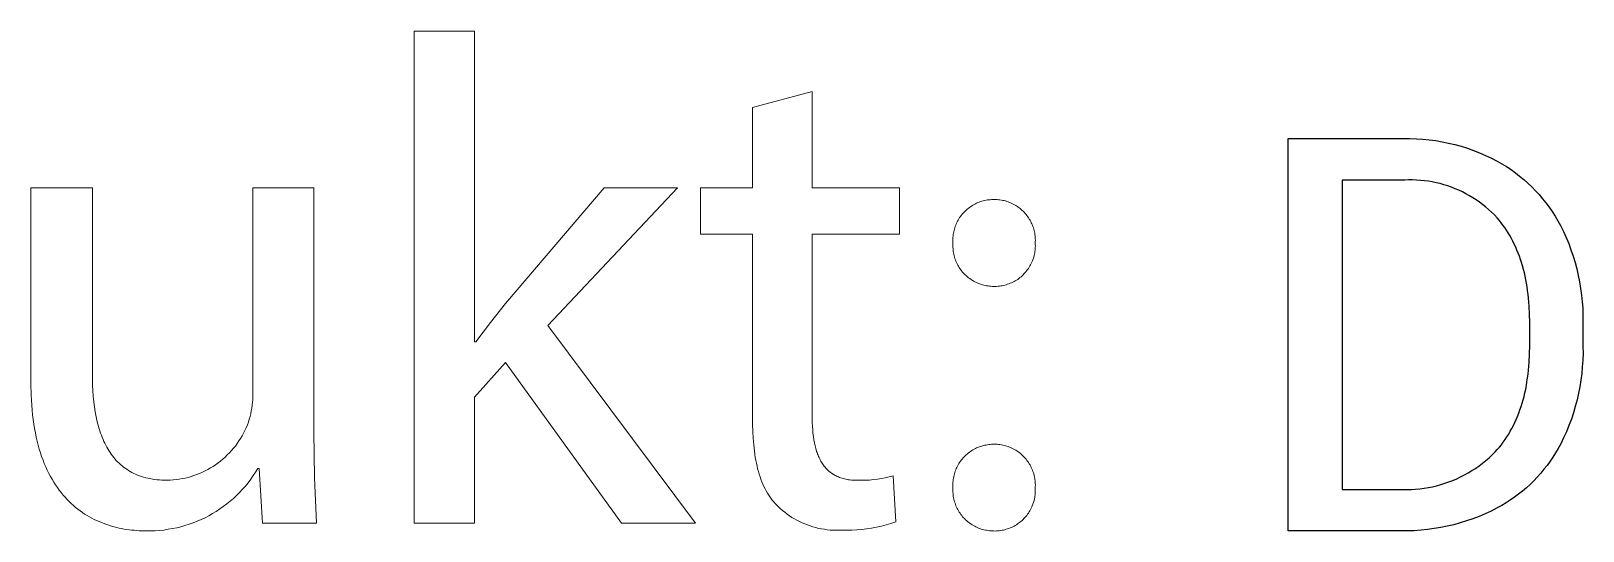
# Model space of a CAD drawing. Header units: millimetres. Extents: x -1421 to 3505, y -683 to 2759.
# Drawn here: x 1786.9 to 1897.4, y -466.5 to -430.9 of the extents above; entities that cross this region are included whole.
import ezdxf

# ---------------------------------------------------------------- set-up
doc = ezdxf.new("R2010")
doc.units = ezdxf.units.MM
doc.header["$MEASUREMENT"] = 0
doc.layers.add('Domyslna', color=7, linetype='Continuous', true_color=0x000000)
doc.layers.add('Domyślny', color=7, linetype='Continuous', true_color=0x000000)

msp = doc.modelspace()

# ---------------------------------------------------------------- linework, layer by layer
at = {"layer": 'Domyslna'}
for p, q in [((1876.42, -466.52), (1876.42, -438.6)), ((1876.42, -438.6), (1884.61, -438.6)), ((1884.61, -438.6), (1885.07, -438.6)), ((1885.07, -438.6), (1885.54, -438.61)), ((1885.54, -438.61), (1886, -438.64)), ((1886, -438.64), (1886.46, -438.69)), ((1886.46, -438.69), (1886.92, -438.75)), ((1886.92, -438.75), (1887.38, -438.83)), ((1887.38, -438.83), (1887.83, -438.92)), ((1887.83, -438.92), (1888.28, -439.03)), ((1888.28, -439.03), (1888.73, -439.15)), ((1888.73, -439.15), (1889.17, -439.29)), ((1889.17, -439.29), (1889.61, -439.45)), ((1889.61, -439.45), (1890.04, -439.62)), ((1890.04, -439.62), (1890.47, -439.8)), ((1890.47, -439.8), (1890.89, -440)), ((1890.89, -440), (1891.3, -440.21)), ((1891.3, -440.21), (1891.63, -440.4)), ((1891.63, -440.4), (1891.96, -440.6)), ((1891.96, -440.6), (1892.28, -440.81)), ((1880.25, -441.56), (1880.25, -463.57)), ((1884.71, -441.56), (1880.25, -441.56)), ((1884.99, -441.55), (1884.71, -441.56)), ((1885.27, -441.55), (1884.99, -441.55)), ((1885.55, -441.56), (1885.27, -441.55)), ((1885.84, -441.58), (1885.55, -441.56)), ((1886.12, -441.61), (1885.84, -441.58)), ((1886.4, -441.64), (1886.12, -441.61)), ((1886.67, -441.69), (1886.4, -441.64)), ((1886.95, -441.75), (1886.67, -441.69)), ((1887.23, -441.81), (1886.95, -441.75)), ((1887.5, -441.89), (1887.23, -441.81)), ((1892.28, -440.81), (1892.59, -441.04)), ((1892.59, -441.04), (1892.89, -441.27)), ((1892.89, -441.27), (1893.18, -441.52)), ((1893.18, -441.52), (1893.47, -441.77)), ((1893.47, -441.77), (1893.75, -442.03)), ((1887.77, -441.97), (1887.5, -441.89)), ((1888.03, -442.07), (1887.77, -441.97)), ((1888.3, -442.17), (1888.03, -442.07)), ((1888.56, -442.28), (1888.3, -442.17)), ((1888.81, -442.4), (1888.56, -442.28)), ((1889.06, -442.53), (1888.81, -442.4)), ((1889.31, -442.67), (1889.06, -442.53)), ((1889.55, -442.81), (1889.31, -442.67)), ((1889.79, -442.97), (1889.55, -442.81)), ((1893.75, -442.03), (1894.02, -442.31)), ((1894.02, -442.31), (1894.27, -442.59)), ((1894.27, -442.59), (1894.52, -442.88)), ((1894.52, -442.88), (1894.76, -443.18)), ((1890.02, -443.13), (1889.79, -442.97)), ((1890.25, -443.3), (1890.02, -443.13)), ((1890.47, -443.47), (1890.25, -443.3)), ((1890.68, -443.66), (1890.47, -443.47)), ((1890.89, -443.85), (1890.68, -443.66)), ((1891.09, -444.04), (1890.89, -443.85)), ((1891.29, -444.25), (1891.09, -444.04)), ((1894.76, -443.18), (1894.99, -443.49)), ((1894.99, -443.49), (1895.21, -443.8)), ((1895.21, -443.8), (1895.41, -444.13)), ((1891.43, -444.42), (1891.29, -444.25)), ((1891.57, -444.59), (1891.43, -444.42)), ((1891.7, -444.76), (1891.57, -444.59)), ((1891.83, -444.94), (1891.7, -444.76)), ((1891.96, -445.13), (1891.83, -444.94)), ((1892.08, -445.32), (1891.96, -445.13)), ((1895.41, -444.13), (1895.61, -444.46)), ((1895.61, -444.46), (1895.79, -444.79)), ((1895.79, -444.79), (1896, -445.22)), ((1892.19, -445.51), (1892.08, -445.32)), ((1892.3, -445.71), (1892.19, -445.51)), ((1892.41, -445.91), (1892.3, -445.71)), ((1892.51, -446.11), (1892.41, -445.91)), ((1892.61, -446.32), (1892.51, -446.11)), ((1896, -445.22), (1896.19, -445.65)), ((1896.19, -445.65), (1896.38, -446.08)), ((1896.38, -446.08), (1896.54, -446.53)), ((1892.7, -446.54), (1892.61, -446.32)), ((1892.79, -446.75), (1892.7, -446.54)), ((1892.87, -446.98), (1892.79, -446.75)), ((1892.95, -447.2), (1892.87, -446.98)), ((1893.03, -447.43), (1892.95, -447.2)), ((1896.54, -446.53), (1896.69, -446.97)), ((1896.69, -446.97), (1896.83, -447.42)), ((1893.1, -447.67), (1893.03, -447.43)), ((1893.16, -447.91), (1893.1, -447.67)), ((1893.23, -448.15), (1893.16, -447.91)), ((1893.28, -448.4), (1893.23, -448.15)), ((1893.33, -448.65), (1893.28, -448.4)), ((1896.83, -447.42), (1896.95, -447.88)), ((1896.95, -447.88), (1897.06, -448.34)), ((1897.06, -448.34), (1897.16, -448.8)), ((1893.38, -448.9), (1893.33, -448.65)), ((1893.42, -449.16), (1893.38, -448.9)), ((1893.46, -449.42), (1893.42, -449.16)), ((1893.5, -449.69), (1893.46, -449.42)), ((1897.16, -448.8), (1897.23, -449.27)), ((1897.23, -449.27), (1897.3, -449.74)), ((1893.53, -449.96), (1893.5, -449.69)), ((1893.57, -450.52), (1893.53, -449.96)), ((1893.6, -451.09), (1893.57, -450.52)), ((1897.3, -449.74), (1897.34, -450.21)), ((1897.34, -450.21), (1897.38, -450.68)), ((1897.38, -450.68), (1897.39, -451.15)), ((1893.61, -451.68), (1893.6, -451.09)), ((1893.61, -453.32), (1893.61, -451.68)), ((1897.39, -451.15), (1897.39, -451.62)), ((1897.39, -451.62), (1897.39, -453.41)), ((1893.57, -454.52), (1893.6, -453.93)), ((1893.6, -453.93), (1893.61, -453.32)), ((1897.4, -453.88), (1897.38, -454.36)), ((1897.39, -453.41), (1897.4, -453.88)), ((1893.49, -455.37), (1893.52, -455.09)), ((1893.52, -455.09), (1893.55, -454.81)), ((1893.55, -454.81), (1893.57, -454.52)), ((1897.35, -454.84), (1897.31, -455.32)), ((1897.38, -454.36), (1897.35, -454.84)), ((1893.32, -456.44), (1893.37, -456.18)), ((1893.37, -456.18), (1893.41, -455.91)), ((1893.41, -455.91), (1893.45, -455.64)), ((1893.45, -455.64), (1893.49, -455.37)), ((1897.25, -455.79), (1897.17, -456.26)), ((1897.31, -455.32), (1897.25, -455.79)), ((1893.07, -457.44), (1893.14, -457.2)), ((1893.14, -457.2), (1893.2, -456.95)), ((1893.2, -456.95), (1893.26, -456.7)), ((1893.26, -456.7), (1893.32, -456.44)), ((1896.98, -457.2), (1896.85, -457.66)), ((1897.08, -456.73), (1896.98, -457.2)), ((1897.17, -456.26), (1897.08, -456.73)), ((1892.65, -458.59), (1892.74, -458.37)), ((1892.74, -458.37), (1892.83, -458.14)), ((1892.83, -458.14), (1892.91, -457.91)), ((1892.91, -457.91), (1892.99, -457.68)), ((1892.99, -457.68), (1893.07, -457.44)), ((1896.72, -458.12), (1896.57, -458.57)), ((1896.85, -457.66), (1896.72, -458.12)), ((1892.11, -459.63), (1892.22, -459.43)), ((1892.22, -459.43), (1892.34, -459.23)), ((1892.34, -459.23), (1892.45, -459.02)), ((1892.45, -459.02), (1892.55, -458.81)), ((1892.55, -458.81), (1892.65, -458.59)), ((1896.22, -459.46), (1896.02, -459.9)), ((1896.4, -459.02), (1896.22, -459.46)), ((1896.57, -458.57), (1896.4, -459.02)), ((1891.3, -460.74), (1891.45, -460.56)), ((1891.45, -460.56), (1891.59, -460.39)), ((1891.59, -460.39), (1891.72, -460.2)), ((1891.72, -460.2), (1891.86, -460.02)), ((1891.86, -460.02), (1891.98, -459.83)), ((1891.98, -459.83), (1892.11, -459.63)), ((1895.81, -460.33), (1895.64, -460.65)), ((1896.02, -459.9), (1895.81, -460.33)), ((1890, -461.9), (1890.24, -461.71)), ((1890.24, -461.71), (1890.48, -461.52)), ((1890.48, -461.52), (1890.71, -461.32)), ((1890.71, -461.32), (1890.93, -461.12)), ((1890.93, -461.12), (1891.15, -460.9)), ((1891.15, -460.9), (1891.3, -460.74)), ((1895.06, -461.57), (1894.84, -461.86)), ((1895.26, -461.27), (1895.06, -461.57)), ((1895.45, -460.96), (1895.26, -461.27)), ((1895.64, -460.65), (1895.45, -460.96)), ((1888.14, -462.93), (1888.42, -462.81)), ((1888.42, -462.81), (1888.69, -462.68)), ((1888.69, -462.68), (1888.96, -462.54)), ((1888.96, -462.54), (1889.23, -462.39)), ((1889.23, -462.39), (1889.49, -462.23)), ((1889.49, -462.23), (1889.75, -462.07)), ((1889.75, -462.07), (1890, -461.9)), ((1894.14, -462.69), (1893.89, -462.95)), ((1894.39, -462.42), (1894.14, -462.69)), ((1894.62, -462.14), (1894.39, -462.42)), ((1894.84, -461.86), (1894.62, -462.14)), ((1880.25, -463.57), (1884.27, -463.57)), ((1884.27, -463.57), (1884.57, -463.58)), ((1884.57, -463.58), (1884.87, -463.58)), ((1884.87, -463.58), (1885.18, -463.57)), ((1885.18, -463.57), (1885.48, -463.55)), ((1885.48, -463.55), (1885.79, -463.52)), ((1885.79, -463.52), (1886.09, -463.48)), ((1886.09, -463.48), (1886.39, -463.44)), ((1886.39, -463.44), (1886.69, -463.38)), ((1886.69, -463.38), (1886.98, -463.31)), ((1886.98, -463.31), (1887.28, -463.23)), ((1887.28, -463.23), (1887.57, -463.13)), ((1887.57, -463.13), (1887.85, -463.03)), ((1887.85, -463.03), (1888.14, -462.93)), ((1892.81, -463.91), (1892.52, -464.13)), ((1893.09, -463.69), (1892.81, -463.91)), ((1893.37, -463.45), (1893.09, -463.69)), ((1893.63, -463.21), (1893.37, -463.45)), ((1893.89, -462.95), (1893.63, -463.21)), ((1891.29, -464.89), (1890.87, -465.11)), ((1891.61, -464.72), (1891.29, -464.89)), ((1891.92, -464.53), (1891.61, -464.72)), ((1892.22, -464.34), (1891.92, -464.53)), ((1892.52, -464.13), (1892.22, -464.34)), ((1888.2, -466.08), (1887.74, -466.19)), ((1888.66, -465.95), (1888.2, -466.08)), ((1889.11, -465.81), (1888.66, -465.95)), ((1889.56, -465.66), (1889.11, -465.81)), ((1890, -465.49), (1889.56, -465.66)), ((1890.43, -465.3), (1890, -465.49)), ((1890.87, -465.11), (1890.43, -465.3)), ((1884.45, -466.52), (1876.42, -466.52)), ((1884.92, -466.52), (1884.45, -466.52)), ((1885.39, -466.51), (1884.92, -466.52)), ((1885.87, -466.47), (1885.39, -466.51)), ((1886.34, -466.42), (1885.87, -466.47)), ((1886.81, -466.36), (1886.34, -466.42)), ((1887.27, -466.28), (1886.81, -466.36)), ((1887.74, -466.19), (1887.27, -466.28))]:
    msp.add_line(p, q, dxfattribs=at)
at = {"layer": 'Domyślny', "color": 18, "lineweight": 15, "true_color": 0x000000}
for p, q in [((1814.2, -465.97), (1814.2, -430.95)), ((1814.2, -430.95), (1818.5, -430.95)), ((1818.5, -430.95), (1818.5, -453.06)), ((1838.28, -436.38), (1842.53, -435.25)), ((1842.53, -435.25), (1842.53, -442.11)), ((1838.28, -442.11), (1838.28, -436.38)), ((1786.93, -456.07), (1786.93, -442.1)), ((1786.93, -442.1), (1791.3, -442.1)), ((1791.3, -442.1), (1791.3, -455.32)), ((1802.73, -456.75), (1802.73, -442.1)), ((1802.73, -442.1), (1807.06, -442.1)), ((1807.06, -442.1), (1807.06, -459.47)), ((1820.71, -450.34), (1827.72, -442.1)), ((1832.95, -442.1), (1823.71, -451.91)), ((1827.72, -442.1), (1832.95, -442.1)), ((1834.59, -445.4), (1834.59, -442.11)), ((1834.59, -442.11), (1838.28, -442.11)), ((1842.53, -442.11), (1848.74, -442.11)), ((1848.74, -442.11), (1848.74, -445.4)), ((1855.1, -442.96), (1855.2, -442.95)), ((1855.2, -442.95), (1855.3, -442.94)), ((1855.3, -442.94), (1855.4, -442.94)), ((1855.4, -442.94), (1855.51, -442.94)), ((1855.51, -442.94), (1855.6, -442.94)), ((1855.6, -442.94), (1855.7, -442.94)), ((1855.7, -442.94), (1855.8, -442.95)), ((1853.15, -444.07), (1853.21, -443.99)), ((1853.21, -443.99), (1853.28, -443.91)), ((1853.28, -443.91), (1853.35, -443.84)), ((1853.35, -443.84), (1853.42, -443.77)), ((1853.42, -443.77), (1853.49, -443.7)), ((1853.49, -443.7), (1853.56, -443.63)), ((1853.56, -443.63), (1853.64, -443.57)), ((1853.64, -443.57), (1853.72, -443.51)), ((1853.72, -443.51), (1853.8, -443.45)), ((1853.8, -443.45), (1853.89, -443.39)), ((1853.89, -443.39), (1853.97, -443.34)), ((1853.97, -443.34), (1854.06, -443.29)), ((1854.06, -443.29), (1854.15, -443.24)), ((1854.15, -443.24), (1854.24, -443.2)), ((1854.24, -443.2), (1854.33, -443.16)), ((1854.33, -443.16), (1854.42, -443.12)), ((1854.42, -443.12), (1854.52, -443.09)), ((1854.52, -443.09), (1854.61, -443.06)), ((1854.61, -443.06), (1854.71, -443.03)), ((1854.71, -443.03), (1854.81, -443.01)), ((1854.81, -443.01), (1854.91, -442.99)), ((1854.91, -442.99), (1855.01, -442.97)), ((1855.01, -442.97), (1855.1, -442.96)), ((1855.8, -442.95), (1855.9, -442.96)), ((1855.9, -442.96), (1856, -442.98)), ((1856, -442.98), (1856.1, -443)), ((1856.1, -443), (1856.19, -443.02)), ((1856.19, -443.02), (1856.29, -443.04)), ((1856.29, -443.04), (1856.39, -443.07)), ((1856.39, -443.07), (1856.48, -443.1)), ((1856.48, -443.1), (1856.57, -443.14)), ((1856.57, -443.14), (1856.66, -443.17)), ((1856.66, -443.17), (1856.75, -443.22)), ((1856.75, -443.22), (1856.84, -443.26)), ((1856.84, -443.26), (1856.93, -443.31)), ((1856.93, -443.31), (1857.02, -443.36)), ((1857.02, -443.36), (1857.1, -443.41)), ((1857.1, -443.41), (1857.18, -443.46)), ((1857.18, -443.46), (1857.26, -443.52)), ((1857.26, -443.52), (1857.34, -443.58)), ((1857.34, -443.58), (1857.42, -443.65)), ((1857.42, -443.65), (1857.49, -443.71)), ((1857.49, -443.71), (1857.56, -443.78)), ((1857.56, -443.78), (1857.63, -443.85)), ((1857.63, -443.85), (1857.7, -443.93)), ((1857.7, -443.93), (1857.76, -444)), ((1857.76, -444), (1857.82, -444.08)), ((1852.61, -445.24), (1852.63, -445.14)), ((1852.63, -445.14), (1852.66, -445.04)), ((1852.66, -445.04), (1852.69, -444.95)), ((1852.69, -444.95), (1852.72, -444.85)), ((1852.72, -444.85), (1852.75, -444.76)), ((1852.75, -444.76), (1852.79, -444.67)), ((1852.79, -444.67), (1852.83, -444.58)), ((1852.83, -444.58), (1852.88, -444.49)), ((1852.88, -444.49), (1852.93, -444.4)), ((1852.93, -444.4), (1852.98, -444.31)), ((1852.98, -444.31), (1853.03, -444.23)), ((1853.03, -444.23), (1853.09, -444.15)), ((1853.09, -444.15), (1853.15, -444.07)), ((1857.82, -444.08), (1857.88, -444.16)), ((1857.88, -444.16), (1857.94, -444.24)), ((1857.94, -444.24), (1857.99, -444.33)), ((1857.99, -444.33), (1858.04, -444.41)), ((1858.04, -444.41), (1858.09, -444.5)), ((1858.09, -444.5), (1858.13, -444.59)), ((1858.13, -444.59), (1858.17, -444.68)), ((1858.17, -444.68), (1858.21, -444.77)), ((1858.21, -444.77), (1858.25, -444.87)), ((1858.25, -444.87), (1858.28, -444.96)), ((1858.28, -444.96), (1858.31, -445.05)), ((1858.31, -445.05), (1858.33, -445.15)), ((1858.33, -445.15), (1858.35, -445.25)), ((1838.28, -445.4), (1834.59, -445.4)), ((1838.28, -458.43), (1838.28, -445.4)), ((1848.74, -445.4), (1842.53, -445.4)), ((1842.53, -445.4), (1842.53, -458.28)), ((1852.55, -445.64), (1852.56, -445.54)), ((1852.55, -445.74), (1852.55, -445.64)), ((1852.55, -445.84), (1852.55, -445.74)), ((1852.55, -445.94), (1852.55, -445.84)), ((1852.55, -446.04), (1852.55, -445.94)), ((1852.55, -446.14), (1852.55, -446.04)), ((1852.55, -446.24), (1852.55, -446.14)), ((1852.55, -446.34), (1852.55, -446.24)), ((1852.56, -445.54), (1852.57, -445.44)), ((1852.57, -445.44), (1852.59, -445.34)), ((1852.59, -445.34), (1852.61, -445.24)), ((1858.35, -445.25), (1858.37, -445.34)), ((1858.37, -445.34), (1858.39, -445.44)), ((1858.39, -445.44), (1858.4, -445.54)), ((1858.4, -445.54), (1858.41, -445.64)), ((1858.41, -445.64), (1858.41, -445.74)), ((1858.41, -445.74), (1858.42, -445.84)), ((1858.42, -445.84), (1858.41, -445.94)), ((1858.41, -445.94), (1858.41, -446.04)), ((1858.41, -446.04), (1858.41, -446.14)), ((1858.41, -446.14), (1858.42, -446.24)), ((1858.42, -446.24), (1858.41, -446.34)), ((1852.56, -446.44), (1852.55, -446.34)), ((1852.56, -446.54), (1852.56, -446.44)), ((1852.58, -446.64), (1852.56, -446.54)), ((1852.59, -446.74), (1852.58, -446.64)), ((1852.61, -446.84), (1852.59, -446.74)), ((1852.64, -446.94), (1852.61, -446.84)), ((1852.66, -447.04), (1852.64, -446.94)), ((1852.69, -447.13), (1852.66, -447.04)), ((1852.73, -447.23), (1852.69, -447.13)), ((1852.76, -447.32), (1852.73, -447.23)), ((1852.8, -447.41), (1852.76, -447.32)), ((1858.21, -447.31), (1858.17, -447.4)), ((1858.24, -447.22), (1858.21, -447.31)), ((1858.28, -447.12), (1858.24, -447.22)), ((1858.3, -447.03), (1858.28, -447.12)), ((1858.33, -446.93), (1858.3, -447.03)), ((1858.35, -446.83), (1858.33, -446.93)), ((1858.37, -446.74), (1858.35, -446.83)), ((1858.39, -446.64), (1858.37, -446.74)), ((1858.4, -446.54), (1858.39, -446.64)), ((1858.41, -446.44), (1858.4, -446.54)), ((1858.41, -446.34), (1858.41, -446.44)), ((1852.85, -447.51), (1852.8, -447.41)), ((1852.89, -447.6), (1852.85, -447.51)), ((1852.94, -447.68), (1852.89, -447.6)), ((1853, -447.77), (1852.94, -447.68)), ((1853.05, -447.85), (1853, -447.77)), ((1853.11, -447.94), (1853.05, -447.85)), ((1853.17, -448.02), (1853.11, -447.94)), ((1853.24, -448.1), (1853.17, -448.02)), ((1853.3, -448.17), (1853.24, -448.1)), ((1853.37, -448.24), (1853.3, -448.17)), ((1853.44, -448.32), (1853.37, -448.24)), ((1853.52, -448.38), (1853.44, -448.32)), ((1853.59, -448.45), (1853.52, -448.38)), ((1853.67, -448.51), (1853.59, -448.45)), ((1857.4, -448.44), (1857.32, -448.5)), ((1857.47, -448.37), (1857.4, -448.44)), ((1857.54, -448.3), (1857.47, -448.37)), ((1857.61, -448.23), (1857.54, -448.3)), ((1857.68, -448.16), (1857.61, -448.23)), ((1857.75, -448.08), (1857.68, -448.16)), ((1857.81, -448), (1857.75, -448.08)), ((1857.87, -447.92), (1857.81, -448)), ((1857.93, -447.84), (1857.87, -447.92)), ((1857.98, -447.76), (1857.93, -447.84)), ((1858.03, -447.67), (1857.98, -447.76)), ((1858.08, -447.58), (1858.03, -447.67)), ((1858.13, -447.5), (1858.08, -447.58)), ((1858.17, -447.4), (1858.13, -447.5)), ((1853.75, -448.57), (1853.67, -448.51)), ((1853.84, -448.63), (1853.75, -448.57)), ((1853.92, -448.69), (1853.84, -448.63)), ((1854.01, -448.74), (1853.92, -448.69)), ((1854.1, -448.79), (1854.01, -448.74)), ((1854.19, -448.83), (1854.1, -448.79)), ((1854.28, -448.87), (1854.19, -448.83)), ((1854.37, -448.91), (1854.28, -448.87)), ((1854.47, -448.95), (1854.37, -448.91)), ((1854.56, -448.98), (1854.47, -448.95)), ((1854.66, -449.01), (1854.56, -448.98)), ((1854.76, -449.04), (1854.66, -449.01)), ((1854.85, -449.06), (1854.76, -449.04)), ((1854.95, -449.08), (1854.85, -449.06)), ((1855.05, -449.09), (1854.95, -449.08)), ((1855.15, -449.11), (1855.05, -449.09)), ((1855.25, -449.11), (1855.15, -449.11)), ((1855.35, -449.12), (1855.25, -449.11)), ((1855.46, -449.12), (1855.35, -449.12)), ((1855.56, -449.12), (1855.46, -449.12)), ((1855.66, -449.12), (1855.56, -449.12)), ((1855.76, -449.11), (1855.66, -449.12)), ((1855.86, -449.1), (1855.76, -449.11)), ((1855.95, -449.09), (1855.86, -449.1)), ((1856.05, -449.07), (1855.95, -449.09)), ((1856.15, -449.05), (1856.05, -449.07)), ((1856.25, -449.03), (1856.15, -449.05)), ((1856.35, -449), (1856.25, -449.03)), ((1856.44, -448.97), (1856.35, -449)), ((1856.54, -448.94), (1856.44, -448.97)), ((1856.63, -448.9), (1856.54, -448.94)), ((1856.72, -448.86), (1856.63, -448.9)), ((1856.81, -448.82), (1856.72, -448.86)), ((1856.9, -448.78), (1856.81, -448.82)), ((1856.99, -448.73), (1856.9, -448.78)), ((1857.07, -448.67), (1856.99, -448.73)), ((1857.16, -448.62), (1857.07, -448.67)), ((1857.24, -448.56), (1857.16, -448.62)), ((1857.32, -448.5), (1857.24, -448.56)), ((1819.63, -451.68), (1820.71, -450.34)), ((1818.6, -453.06), (1819.63, -451.68)), ((1823.71, -451.91), (1834.23, -465.97)), ((1818.5, -453.06), (1818.6, -453.06)), ((1820.71, -454.54), (1818.5, -457)), ((1828.95, -465.97), (1820.71, -454.54)), ((1786.95, -456.84), (1786.93, -456.07)), ((1791.3, -455.32), (1791.3, -455.74)), ((1791.3, -455.74), (1791.31, -456.15)), ((1791.31, -456.15), (1791.33, -456.55)), ((1786.96, -457.21), (1786.95, -456.84)), ((1786.99, -457.57), (1786.96, -457.21)), ((1791.33, -456.55), (1791.36, -456.94)), ((1791.36, -456.94), (1791.4, -457.33)), ((1802.7, -457.37), (1802.72, -457.16)), ((1802.72, -457.16), (1802.73, -456.95)), ((1802.73, -456.95), (1802.73, -456.75)), ((1818.5, -457), (1818.5, -465.97)), ((1787.01, -457.92), (1786.99, -457.57)), ((1787.05, -458.26), (1787.01, -457.92)), ((1787.09, -458.6), (1787.05, -458.26)), ((1791.4, -457.33), (1791.45, -457.7)), ((1791.45, -457.7), (1791.51, -458.06)), ((1791.51, -458.06), (1791.57, -458.41)), ((1791.57, -458.41), (1791.65, -458.76)), ((1802.47, -458.58), (1802.52, -458.38)), ((1802.52, -458.38), (1802.57, -458.18)), ((1802.57, -458.18), (1802.61, -457.98)), ((1802.61, -457.98), (1802.65, -457.78)), ((1802.65, -457.78), (1802.68, -457.57)), ((1802.68, -457.57), (1802.7, -457.37)), ((1842.53, -458.28), (1842.53, -458.55)), ((1787.13, -458.92), (1787.09, -458.6)), ((1787.19, -459.24), (1787.13, -458.92)), ((1787.24, -459.55), (1787.19, -459.24)), ((1791.65, -458.76), (1791.69, -458.92)), ((1791.69, -458.92), (1791.74, -459.09)), ((1791.74, -459.09), (1791.78, -459.25)), ((1791.78, -459.25), (1791.83, -459.4)), ((1791.83, -459.4), (1791.89, -459.56)), ((1802.06, -459.57), (1802.16, -459.37)), ((1802.16, -459.37), (1802.25, -459.18)), ((1802.25, -459.18), (1802.34, -458.98)), ((1802.34, -458.98), (1802.41, -458.78)), ((1802.41, -458.78), (1802.47, -458.58)), ((1807.06, -459.47), (1807.1, -462.72)), ((1838.28, -458.94), (1838.28, -458.43)), ((1838.3, -459.45), (1838.28, -458.94)), ((1838.33, -459.93), (1838.3, -459.45)), ((1842.53, -458.55), (1842.54, -458.82)), ((1842.54, -458.82), (1842.55, -459.08)), ((1842.55, -459.08), (1842.57, -459.33)), ((1842.57, -459.33), (1842.59, -459.57)), ((1787.31, -459.85), (1787.24, -459.55)), ((1787.37, -460.14), (1787.31, -459.85)), ((1787.45, -460.43), (1787.37, -460.14)), ((1787.52, -460.7), (1787.45, -460.43)), ((1791.89, -459.56), (1791.94, -459.71)), ((1791.94, -459.71), (1792, -459.86)), ((1792, -459.86), (1792.06, -460.01)), ((1792.06, -460.01), (1792.12, -460.15)), ((1792.12, -460.15), (1792.19, -460.29)), ((1792.19, -460.29), (1792.26, -460.42)), ((1792.26, -460.42), (1792.33, -460.56)), ((1792.33, -460.56), (1792.4, -460.69)), ((1801.34, -460.64), (1801.48, -460.48)), ((1801.48, -460.48), (1801.61, -460.3)), ((1801.61, -460.3), (1801.73, -460.12)), ((1801.73, -460.12), (1801.85, -459.94)), ((1801.85, -459.94), (1801.96, -459.76)), ((1801.96, -459.76), (1802.06, -459.57)), ((1838.37, -460.4), (1838.33, -459.93)), ((1838.42, -460.85), (1838.37, -460.4)), ((1842.59, -459.57), (1842.62, -459.8)), ((1842.62, -459.8), (1842.65, -460.03)), ((1842.65, -460.03), (1842.69, -460.25)), ((1842.69, -460.25), (1842.72, -460.36)), ((1842.72, -460.36), (1842.74, -460.46)), ((1842.74, -460.46), (1842.77, -460.56)), ((1842.77, -460.56), (1842.79, -460.66)), ((1854.15, -460.66), (1854.24, -460.62)), ((1854.24, -460.62), (1854.33, -460.58)), ((1854.33, -460.58), (1854.42, -460.54)), ((1854.42, -460.54), (1854.52, -460.51)), ((1854.52, -460.51), (1854.61, -460.48)), ((1854.61, -460.48), (1854.71, -460.45)), ((1854.71, -460.45), (1854.81, -460.43)), ((1854.81, -460.43), (1854.91, -460.41)), ((1854.91, -460.41), (1855.01, -460.39)), ((1855.01, -460.39), (1855.1, -460.38)), ((1855.1, -460.38), (1855.2, -460.37)), ((1855.2, -460.37), (1855.3, -460.36)), ((1855.3, -460.36), (1855.4, -460.36)), ((1855.4, -460.36), (1855.51, -460.36)), ((1855.51, -460.36), (1855.6, -460.36)), ((1855.6, -460.36), (1855.7, -460.36)), ((1855.7, -460.36), (1855.8, -460.37)), ((1855.8, -460.37), (1855.9, -460.38)), ((1855.9, -460.38), (1856, -460.4)), ((1856, -460.4), (1856.1, -460.42)), ((1856.1, -460.42), (1856.19, -460.44)), ((1856.19, -460.44), (1856.29, -460.46)), ((1856.29, -460.46), (1856.39, -460.49)), ((1856.39, -460.49), (1856.48, -460.52)), ((1856.48, -460.52), (1856.57, -460.56)), ((1856.57, -460.56), (1856.66, -460.59)), ((1856.66, -460.59), (1856.75, -460.64)), ((1787.61, -460.97), (1787.52, -460.7)), ((1787.69, -461.23), (1787.61, -460.97)), ((1787.79, -461.49), (1787.69, -461.23)), ((1787.88, -461.73), (1787.79, -461.49)), ((1792.4, -460.69), (1792.48, -460.81)), ((1792.48, -460.81), (1792.56, -460.94)), ((1792.56, -460.94), (1792.64, -461.06)), ((1792.64, -461.06), (1792.73, -461.17)), ((1792.73, -461.17), (1792.82, -461.29)), ((1792.82, -461.29), (1792.91, -461.4)), ((1792.91, -461.4), (1793, -461.5)), ((1793, -461.5), (1793.1, -461.6)), ((1793.1, -461.6), (1793.2, -461.7)), ((1793.2, -461.7), (1793.3, -461.8)), ((1800.07, -461.81), (1800.25, -461.68)), ((1800.25, -461.68), (1800.42, -461.55)), ((1800.42, -461.55), (1800.59, -461.42)), ((1800.59, -461.42), (1800.75, -461.27)), ((1800.75, -461.27), (1800.9, -461.12)), ((1800.9, -461.12), (1801.06, -460.97)), ((1801.06, -460.97), (1801.2, -460.81)), ((1801.2, -460.81), (1801.34, -460.64)), ((1838.45, -461.07), (1838.42, -460.85)), ((1838.48, -461.29), (1838.45, -461.07)), ((1838.52, -461.5), (1838.48, -461.29)), ((1838.56, -461.71), (1838.52, -461.5)), ((1838.61, -461.91), (1838.56, -461.71)), ((1842.79, -460.66), (1842.82, -460.76)), ((1842.82, -460.76), (1842.85, -460.86)), ((1842.85, -460.86), (1842.88, -460.95)), ((1842.88, -460.95), (1842.92, -461.05)), ((1842.92, -461.05), (1842.95, -461.14)), ((1842.95, -461.14), (1842.99, -461.22)), ((1842.99, -461.22), (1843.03, -461.31)), ((1843.03, -461.31), (1843.07, -461.39)), ((1843.07, -461.39), (1843.11, -461.47)), ((1843.11, -461.47), (1843.15, -461.55)), ((1843.15, -461.55), (1843.2, -461.63)), ((1843.2, -461.63), (1843.24, -461.71)), ((1843.24, -461.71), (1843.29, -461.78)), ((1852.98, -461.73), (1853.03, -461.65)), ((1853.03, -461.65), (1853.09, -461.57)), ((1853.09, -461.57), (1853.15, -461.48)), ((1853.15, -461.48), (1853.21, -461.41)), ((1853.21, -461.41), (1853.28, -461.33)), ((1853.28, -461.33), (1853.35, -461.26)), ((1853.35, -461.26), (1853.42, -461.19)), ((1853.42, -461.19), (1853.49, -461.12)), ((1853.49, -461.12), (1853.56, -461.05)), ((1853.56, -461.05), (1853.64, -460.99)), ((1853.64, -460.99), (1853.72, -460.93)), ((1853.72, -460.93), (1853.8, -460.87)), ((1853.8, -460.87), (1853.89, -460.81)), ((1853.89, -460.81), (1853.97, -460.76)), ((1853.97, -460.76), (1854.06, -460.71)), ((1854.06, -460.71), (1854.15, -460.66)), ((1856.75, -460.64), (1856.84, -460.68)), ((1856.84, -460.68), (1856.93, -460.73)), ((1856.93, -460.73), (1857.02, -460.78)), ((1857.02, -460.78), (1857.1, -460.83)), ((1857.1, -460.83), (1857.18, -460.88)), ((1857.18, -460.88), (1857.26, -460.94)), ((1857.26, -460.94), (1857.34, -461)), ((1857.34, -461), (1857.42, -461.07)), ((1857.42, -461.07), (1857.49, -461.13)), ((1857.49, -461.13), (1857.56, -461.2)), ((1857.56, -461.2), (1857.63, -461.27)), ((1857.63, -461.27), (1857.7, -461.35)), ((1857.7, -461.35), (1857.76, -461.42)), ((1857.76, -461.42), (1857.82, -461.5)), ((1857.82, -461.5), (1857.88, -461.58)), ((1857.88, -461.58), (1857.94, -461.66)), ((1857.94, -461.66), (1857.99, -461.75)), ((1787.99, -461.97), (1787.88, -461.73)), ((1788.09, -462.2), (1787.99, -461.97)), ((1788.2, -462.43), (1788.09, -462.2)), ((1788.31, -462.64), (1788.2, -462.43)), ((1788.43, -462.85), (1788.31, -462.64)), ((1793.3, -461.8), (1793.41, -461.89)), ((1793.41, -461.89), (1793.52, -461.98)), ((1793.52, -461.98), (1793.63, -462.06)), ((1793.63, -462.06), (1793.75, -462.14)), ((1793.75, -462.14), (1793.87, -462.22)), ((1793.87, -462.22), (1793.99, -462.29)), ((1793.99, -462.29), (1794.12, -462.36)), ((1794.12, -462.36), (1794.25, -462.43)), ((1794.25, -462.43), (1794.38, -462.49)), ((1794.38, -462.49), (1794.52, -462.55)), ((1794.52, -462.55), (1794.66, -462.6)), ((1794.66, -462.6), (1794.8, -462.65)), ((1794.8, -462.65), (1794.95, -462.69)), ((1794.95, -462.69), (1795.1, -462.74)), ((1795.1, -462.74), (1795.25, -462.77)), ((1795.25, -462.77), (1795.41, -462.8)), ((1795.41, -462.8), (1795.57, -462.83)), ((1795.57, -462.83), (1795.74, -462.86)), ((1797.47, -462.84), (1797.69, -462.8)), ((1797.69, -462.8), (1797.9, -462.76)), ((1797.9, -462.76), (1798.11, -462.71)), ((1798.11, -462.71), (1798.32, -462.65)), ((1798.32, -462.65), (1798.53, -462.58)), ((1798.53, -462.58), (1798.73, -462.51)), ((1798.73, -462.51), (1798.93, -462.43)), ((1798.93, -462.43), (1799.13, -462.34)), ((1799.13, -462.34), (1799.32, -462.25)), ((1799.32, -462.25), (1799.52, -462.15)), ((1799.52, -462.15), (1799.7, -462.04)), ((1799.7, -462.04), (1799.89, -461.93)), ((1799.89, -461.93), (1800.07, -461.81)), ((1802.75, -462.59), (1802.57, -462.84)), ((1802.92, -462.34), (1802.75, -462.59)), ((1803.07, -462.08), (1802.92, -462.34)), ((1803.17, -462.08), (1803.07, -462.08)), ((1803.4, -465.96), (1803.17, -462.08)), ((1807.1, -462.72), (1807.26, -465.96)), ((1838.65, -462.11), (1838.61, -461.91)), ((1838.71, -462.3), (1838.65, -462.11)), ((1838.76, -462.49), (1838.71, -462.3)), ((1838.82, -462.67), (1838.76, -462.49)), ((1838.88, -462.85), (1838.82, -462.67)), ((1843.29, -461.78), (1843.34, -461.85)), ((1843.34, -461.85), (1843.39, -461.92)), ((1843.39, -461.92), (1843.45, -461.99)), ((1843.45, -461.99), (1843.5, -462.05)), ((1843.5, -462.05), (1843.56, -462.11)), ((1843.56, -462.11), (1843.62, -462.17)), ((1843.62, -462.17), (1843.68, -462.23)), ((1843.68, -462.23), (1843.71, -462.26)), ((1843.71, -462.26), (1843.75, -462.29)), ((1843.75, -462.29), (1843.78, -462.31)), ((1843.78, -462.31), (1843.81, -462.34)), ((1843.81, -462.34), (1843.84, -462.37)), ((1843.84, -462.37), (1843.88, -462.39)), ((1843.88, -462.39), (1843.91, -462.41)), ((1843.91, -462.41), (1843.95, -462.44)), ((1843.95, -462.44), (1843.98, -462.46)), ((1843.98, -462.46), (1844.02, -462.49)), ((1844.02, -462.49), (1844.05, -462.51)), ((1844.05, -462.51), (1844.09, -462.53)), ((1844.09, -462.53), (1844.16, -462.57)), ((1844.16, -462.57), (1844.24, -462.61)), ((1844.24, -462.61), (1844.32, -462.65)), ((1844.32, -462.65), (1844.4, -462.68)), ((1844.4, -462.68), (1844.48, -462.72)), ((1844.48, -462.72), (1844.57, -462.75)), ((1844.57, -462.75), (1844.66, -462.77)), ((1844.66, -462.77), (1844.75, -462.8)), ((1844.75, -462.8), (1844.84, -462.82)), ((1844.84, -462.82), (1844.93, -462.84)), ((1847.18, -462.84), (1847.46, -462.79)), ((1847.46, -462.79), (1847.74, -462.74)), ((1847.74, -462.74), (1848.02, -462.68)), ((1848.02, -462.68), (1848.3, -462.61)), ((1848.3, -462.61), (1848.48, -465.87)), ((1852.57, -462.86), (1852.59, -462.76)), ((1852.59, -462.76), (1852.61, -462.66)), ((1852.61, -462.66), (1852.63, -462.56)), ((1852.63, -462.56), (1852.66, -462.46)), ((1852.66, -462.46), (1852.69, -462.37)), ((1852.69, -462.37), (1852.72, -462.27)), ((1852.72, -462.27), (1852.75, -462.18)), ((1852.75, -462.18), (1852.79, -462.09)), ((1852.79, -462.09), (1852.83, -462)), ((1852.83, -462), (1852.88, -461.91)), ((1852.88, -461.91), (1852.93, -461.82)), ((1852.93, -461.82), (1852.98, -461.73)), ((1857.99, -461.75), (1858.04, -461.83)), ((1858.04, -461.83), (1858.09, -461.92)), ((1858.09, -461.92), (1858.13, -462.01)), ((1858.13, -462.01), (1858.17, -462.1)), ((1858.17, -462.1), (1858.21, -462.19)), ((1858.21, -462.19), (1858.25, -462.29)), ((1858.25, -462.29), (1858.28, -462.38)), ((1858.28, -462.38), (1858.31, -462.47)), ((1858.31, -462.47), (1858.33, -462.57)), ((1858.33, -462.57), (1858.35, -462.67)), ((1858.35, -462.67), (1858.37, -462.76)), ((1858.37, -462.76), (1858.39, -462.86)), ((1788.55, -463.05), (1788.43, -462.85)), ((1788.68, -463.25), (1788.55, -463.05)), ((1788.81, -463.44), (1788.68, -463.25)), ((1788.94, -463.62), (1788.81, -463.44)), ((1789.08, -463.8), (1788.94, -463.62)), ((1789.21, -463.97), (1789.08, -463.8)), ((1795.74, -462.86), (1795.9, -462.88)), ((1795.9, -462.88), (1796.08, -462.89)), ((1796.08, -462.89), (1796.25, -462.9)), ((1796.25, -462.9), (1796.43, -462.91)), ((1796.43, -462.91), (1796.61, -462.91)), ((1796.61, -462.91), (1796.83, -462.91)), ((1796.83, -462.91), (1797.04, -462.89)), ((1797.04, -462.89), (1797.26, -462.87)), ((1797.26, -462.87), (1797.47, -462.84)), ((1801.78, -463.78), (1801.56, -464)), ((1801.99, -463.56), (1801.78, -463.78)), ((1802.19, -463.33), (1801.99, -463.56)), ((1802.38, -463.09), (1802.19, -463.33)), ((1802.57, -462.84), (1802.38, -463.09)), ((1838.95, -463.03), (1838.88, -462.85)), ((1839.02, -463.2), (1838.95, -463.03)), ((1839.1, -463.37), (1839.02, -463.2)), ((1839.18, -463.53), (1839.1, -463.37)), ((1839.26, -463.68), (1839.18, -463.53)), ((1839.35, -463.83), (1839.26, -463.68)), ((1839.39, -463.91), (1839.35, -463.83)), ((1839.44, -463.98), (1839.39, -463.91)), ((1844.93, -462.84), (1845.03, -462.86)), ((1845.03, -462.86), (1845.12, -462.88)), ((1845.12, -462.88), (1845.22, -462.89)), ((1845.22, -462.89), (1845.33, -462.9)), ((1845.33, -462.9), (1845.43, -462.91)), ((1845.43, -462.91), (1845.54, -462.92)), ((1845.54, -462.92), (1845.65, -462.92)), ((1845.65, -462.92), (1845.76, -462.92)), ((1845.76, -462.92), (1846.04, -462.92)), ((1846.04, -462.92), (1846.33, -462.91)), ((1846.33, -462.91), (1846.61, -462.9)), ((1846.61, -462.9), (1846.9, -462.87)), ((1846.9, -462.87), (1847.18, -462.84)), ((1852.55, -463.06), (1852.56, -462.96)), ((1852.55, -463.16), (1852.55, -463.06)), ((1852.55, -463.26), (1852.55, -463.16)), ((1852.55, -463.36), (1852.55, -463.26)), ((1852.55, -463.46), (1852.55, -463.36)), ((1852.55, -463.56), (1852.55, -463.46)), ((1852.55, -463.66), (1852.55, -463.56)), ((1852.55, -463.76), (1852.55, -463.66)), ((1852.56, -463.86), (1852.55, -463.76)), ((1852.56, -462.96), (1852.57, -462.86)), ((1852.57, -463.96), (1852.56, -463.86)), ((1858.39, -462.86), (1858.4, -462.96)), ((1858.4, -462.96), (1858.41, -463.06)), ((1858.41, -463.86), (1858.4, -463.96)), ((1858.41, -463.06), (1858.41, -463.16)), ((1858.41, -463.16), (1858.42, -463.26)), ((1858.42, -463.26), (1858.41, -463.36)), ((1858.41, -463.36), (1858.41, -463.46)), ((1858.41, -463.46), (1858.41, -463.56)), ((1858.41, -463.56), (1858.41, -463.66)), ((1858.41, -463.66), (1858.41, -463.76)), ((1858.41, -463.76), (1858.41, -463.86)), ((1789.36, -464.13), (1789.21, -463.97)), ((1789.5, -464.28), (1789.36, -464.13)), ((1789.65, -464.43), (1789.5, -464.28)), ((1789.8, -464.58), (1789.65, -464.43)), ((1789.95, -464.72), (1789.8, -464.58)), ((1790.11, -464.85), (1789.95, -464.72)), ((1790.27, -464.97), (1790.11, -464.85)), ((1790.43, -465.09), (1790.27, -464.97)), ((1800.37, -464.96), (1800.12, -465.13)), ((1800.62, -464.79), (1800.37, -464.96)), ((1800.87, -464.6), (1800.62, -464.79)), ((1801.11, -464.41), (1800.87, -464.6)), ((1801.34, -464.21), (1801.11, -464.41)), ((1801.56, -464), (1801.34, -464.21)), ((1839.49, -464.05), (1839.44, -463.98)), ((1839.54, -464.12), (1839.49, -464.05)), ((1839.59, -464.19), (1839.54, -464.12)), ((1839.64, -464.26), (1839.59, -464.19)), ((1839.69, -464.33), (1839.64, -464.26)), ((1839.74, -464.39), (1839.69, -464.33)), ((1839.8, -464.46), (1839.74, -464.39)), ((1839.85, -464.52), (1839.8, -464.46)), ((1839.91, -464.58), (1839.85, -464.52)), ((1839.97, -464.64), (1839.91, -464.58)), ((1840.11, -464.79), (1839.97, -464.64)), ((1840.26, -464.93), (1840.11, -464.79)), ((1840.42, -465.07), (1840.26, -464.93)), ((1852.58, -464.06), (1852.57, -463.96)), ((1852.6, -464.16), (1852.58, -464.06)), ((1852.62, -464.26), (1852.6, -464.16)), ((1852.64, -464.36), (1852.62, -464.26)), ((1852.67, -464.45), (1852.64, -464.36)), ((1852.7, -464.55), (1852.67, -464.45)), ((1852.73, -464.64), (1852.7, -464.55)), ((1852.77, -464.74), (1852.73, -464.64)), ((1852.81, -464.83), (1852.77, -464.74)), ((1852.85, -464.92), (1852.81, -464.83)), ((1852.9, -465.01), (1852.85, -464.92)), ((1852.95, -465.1), (1852.9, -465.01)), ((1858.08, -465), (1858.03, -465.09)), ((1858.12, -464.91), (1858.08, -465)), ((1858.16, -464.82), (1858.12, -464.91)), ((1858.2, -464.73), (1858.16, -464.82)), ((1858.24, -464.63), (1858.2, -464.73)), ((1858.27, -464.54), (1858.24, -464.63)), ((1858.3, -464.44), (1858.27, -464.54)), ((1858.33, -464.35), (1858.3, -464.44)), ((1858.35, -464.25), (1858.33, -464.35)), ((1858.37, -464.15), (1858.35, -464.25)), ((1858.39, -464.05), (1858.37, -464.15)), ((1858.4, -463.96), (1858.39, -464.05)), ((1790.59, -465.21), (1790.43, -465.09)), ((1790.75, -465.32), (1790.59, -465.21)), ((1790.92, -465.42), (1790.75, -465.32)), ((1791.09, -465.52), (1790.92, -465.42)), ((1791.26, -465.61), (1791.09, -465.52)), ((1791.43, -465.7), (1791.26, -465.61)), ((1791.6, -465.78), (1791.43, -465.7)), ((1791.78, -465.86), (1791.6, -465.78)), ((1791.95, -465.93), (1791.78, -465.86)), ((1792.13, -466), (1791.95, -465.93)), ((1792.3, -466.07), (1792.13, -466)), ((1792.48, -466.12), (1792.3, -466.07)), ((1792.66, -466.18), (1792.48, -466.12)), ((1797.89, -466.14), (1797.6, -466.23)), ((1798.18, -466.05), (1797.89, -466.14)), ((1798.47, -465.95), (1798.18, -466.05)), ((1798.76, -465.84), (1798.47, -465.95)), ((1799.04, -465.71), (1798.76, -465.84)), ((1799.32, -465.58), (1799.04, -465.71)), ((1799.59, -465.44), (1799.32, -465.58)), ((1799.85, -465.29), (1799.59, -465.44)), ((1800.12, -465.13), (1799.85, -465.29)), ((1807.26, -465.96), (1803.4, -465.96)), ((1818.5, -465.97), (1814.2, -465.97)), ((1834.23, -465.97), (1828.95, -465.97)), ((1840.58, -465.2), (1840.42, -465.07)), ((1840.75, -465.32), (1840.58, -465.2)), ((1840.91, -465.44), (1840.75, -465.32)), ((1841.09, -465.56), (1840.91, -465.44)), ((1841.27, -465.66), (1841.09, -465.56)), ((1841.45, -465.76), (1841.27, -465.66)), ((1841.63, -465.86), (1841.45, -465.76)), ((1841.82, -465.95), (1841.63, -465.86)), ((1842.01, -466.03), (1841.82, -465.95)), ((1842.2, -466.1), (1842.01, -466.03)), ((1842.4, -466.17), (1842.2, -466.1)), ((1847.8, -466.09), (1847.46, -466.18)), ((1848.14, -465.99), (1847.8, -466.09)), ((1848.48, -465.87), (1848.14, -465.99)), ((1853, -465.18), (1852.95, -465.1)), ((1853.06, -465.27), (1853, -465.18)), ((1853.11, -465.35), (1853.06, -465.27)), ((1853.18, -465.43), (1853.11, -465.35)), ((1853.24, -465.51), (1853.18, -465.43)), ((1853.31, -465.58), (1853.24, -465.51)), ((1853.38, -465.65), (1853.31, -465.58)), ((1853.45, -465.73), (1853.38, -465.65)), ((1853.52, -465.79), (1853.45, -465.73)), ((1853.6, -465.86), (1853.52, -465.79)), ((1853.68, -465.92), (1853.6, -465.86)), ((1853.76, -465.98), (1853.68, -465.92)), ((1853.84, -466.04), (1853.76, -465.98)), ((1853.93, -466.09), (1853.84, -466.04)), ((1854.01, -466.14), (1853.93, -466.09)), ((1854.1, -466.19), (1854.01, -466.14)), ((1856.98, -466.13), (1856.9, -466.18)), ((1857.07, -466.08), (1856.98, -466.13)), ((1857.15, -466.03), (1857.07, -466.08)), ((1857.23, -465.97), (1857.15, -466.03)), ((1857.31, -465.91), (1857.23, -465.97)), ((1857.39, -465.85), (1857.31, -465.91)), ((1857.47, -465.78), (1857.39, -465.85)), ((1857.54, -465.71), (1857.47, -465.78)), ((1857.61, -465.64), (1857.54, -465.71)), ((1857.68, -465.57), (1857.61, -465.64)), ((1857.74, -465.49), (1857.68, -465.57)), ((1857.81, -465.42), (1857.74, -465.49)), ((1857.87, -465.34), (1857.81, -465.42)), ((1857.92, -465.26), (1857.87, -465.34)), ((1857.98, -465.17), (1857.92, -465.26)), ((1858.03, -465.09), (1857.98, -465.17)), ((1792.84, -466.23), (1792.66, -466.18)), ((1793.02, -466.27), (1792.84, -466.23)), ((1793.2, -466.32), (1793.02, -466.27)), ((1793.38, -466.35), (1793.2, -466.32)), ((1793.56, -466.39), (1793.38, -466.35)), ((1793.74, -466.42), (1793.56, -466.39)), ((1793.92, -466.44), (1793.74, -466.42)), ((1794.1, -466.46), (1793.92, -466.44)), ((1794.28, -466.48), (1794.1, -466.46)), ((1794.46, -466.5), (1794.28, -466.48)), ((1794.64, -466.51), (1794.46, -466.5)), ((1794.82, -466.52), (1794.64, -466.51)), ((1794.99, -466.52), (1794.82, -466.52)), ((1795.17, -466.52), (1794.99, -466.52)), ((1795.48, -466.52), (1795.17, -466.52)), ((1795.78, -466.51), (1795.48, -466.52)), ((1796.09, -466.49), (1795.78, -466.51)), ((1796.39, -466.46), (1796.09, -466.49)), ((1796.7, -466.41), (1796.39, -466.46)), ((1797, -466.36), (1796.7, -466.41)), ((1797.3, -466.3), (1797, -466.36)), ((1797.6, -466.23), (1797.3, -466.3)), ((1842.59, -466.23), (1842.4, -466.17)), ((1842.79, -466.29), (1842.59, -466.23)), ((1842.99, -466.34), (1842.79, -466.29)), ((1843.2, -466.38), (1842.99, -466.34)), ((1843.4, -466.41), (1843.2, -466.38)), ((1843.61, -466.44), (1843.4, -466.41)), ((1843.81, -466.46), (1843.61, -466.44)), ((1844.02, -466.47), (1843.81, -466.46)), ((1844.23, -466.48), (1844.02, -466.47)), ((1844.43, -466.47), (1844.23, -466.48)), ((1844.64, -466.46), (1844.43, -466.47)), ((1845, -466.47), (1844.64, -466.46)), ((1845.35, -466.47), (1845, -466.47)), ((1845.71, -466.45), (1845.35, -466.47)), ((1846.06, -466.42), (1845.71, -466.45)), ((1846.41, -466.38), (1846.06, -466.42)), ((1846.76, -466.32), (1846.41, -466.38)), ((1847.11, -466.26), (1846.76, -466.32)), ((1847.46, -466.18), (1847.11, -466.26)), ((1854.19, -466.24), (1854.1, -466.19)), ((1854.28, -466.28), (1854.19, -466.24)), ((1854.37, -466.32), (1854.28, -466.28)), ((1854.47, -466.35), (1854.37, -466.32)), ((1854.56, -466.39), (1854.47, -466.35)), ((1854.66, -466.42), (1854.56, -466.39)), ((1854.76, -466.44), (1854.66, -466.42)), ((1854.86, -466.46), (1854.76, -466.44)), ((1854.95, -466.48), (1854.86, -466.46)), ((1855.05, -466.5), (1854.95, -466.48)), ((1855.15, -466.51), (1855.05, -466.5)), ((1855.25, -466.52), (1855.15, -466.51)), ((1855.36, -466.52), (1855.25, -466.52)), ((1855.46, -466.52), (1855.36, -466.52)), ((1855.56, -466.53), (1855.46, -466.52)), ((1855.66, -466.52), (1855.56, -466.53)), ((1855.76, -466.52), (1855.66, -466.52)), ((1855.85, -466.51), (1855.76, -466.52)), ((1855.95, -466.49), (1855.85, -466.51)), ((1856.05, -466.48), (1855.95, -466.49)), ((1856.15, -466.46), (1856.05, -466.48)), ((1856.25, -466.44), (1856.15, -466.46)), ((1856.34, -466.41), (1856.25, -466.44)), ((1856.44, -466.38), (1856.34, -466.41)), ((1856.53, -466.35), (1856.44, -466.38)), ((1856.63, -466.31), (1856.53, -466.35)), ((1856.72, -466.27), (1856.63, -466.31)), ((1856.81, -466.23), (1856.72, -466.27)), ((1856.9, -466.18), (1856.81, -466.23))]:
    msp.add_line(p, q, dxfattribs=at)

doc.saveas('drawing.dxf')
